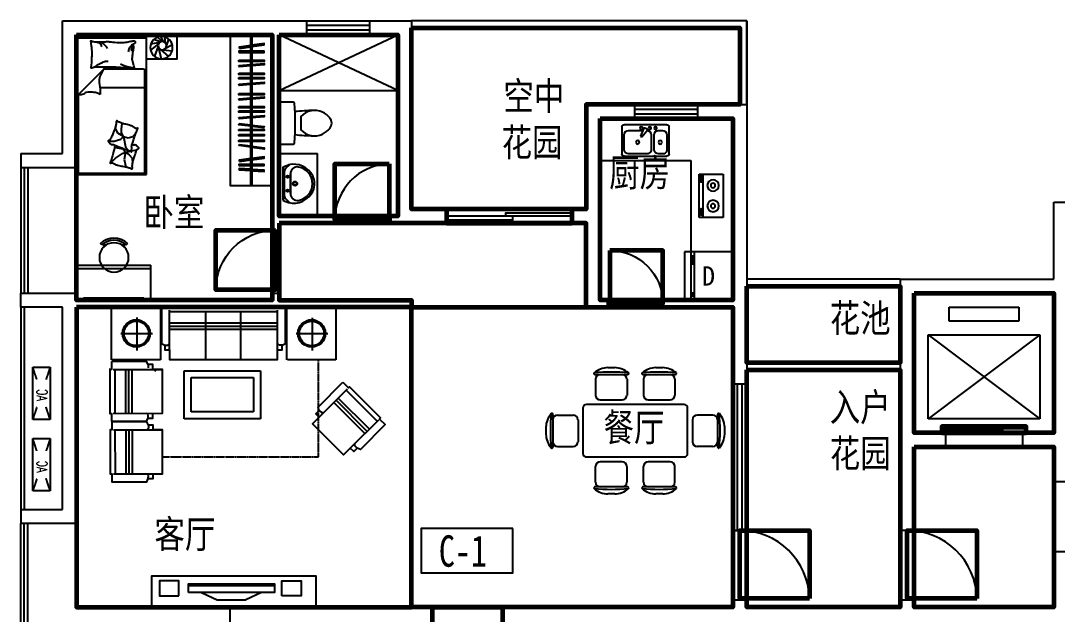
# Model space of a CAD drawing. Extents: x 4972709 to 5005109, y -957987 to -942187.
# Drawn here: x 4972709 to 4987559, y -950687 to -942187 of the extents above; entities that cross this region are included whole.
import ezdxf
from ezdxf.enums import TextEntityAlignment as Align

# ---------------------------------------------------------------- set-up
doc = ezdxf.new("R2010")
doc.units = 0
doc.header["$MEASUREMENT"] = 0
doc.linetypes.add('DASH', pattern=[0.35, 0.25, -0.1])
doc.linetypes.add('HIDDEN2', pattern=[4, 3, -1])
doc.layers.get('0').update_dxf_attribs({"linetype": 'CONTINUOUS'})
for name, color, linetype in [('4-BACLONY', 6, 'CONTINUOUS'), ('F', 8, 'CONTINUOUS'), ('F1', 8, 'CONTINUOUS'), ('FUR', 8, 'CONTINUOUS'), ('I-FURN', 252, 'CONTINUOUS'), ('KTIAO', 124, 'CONTINUOUS'), ('PUB_TEXT', 7, 'CONTINUOUS'), ('STAIR', 3, 'CONTINUOUS'), ('WALL', 2, 'CONTINUOUS'), ('WINDOW', 4, 'CONTINUOUS'), ('WINDOW_TEXT', 7, 'CONTINUOUS'), ('家具1', 8, 'CONTINUOUS'), ('家具示意', 8, 'CONTINUOUS'), ('洁具', 223, 'CONTINUOUS')]:
    doc.layers.add(name, color=color, linetype=linetype)
for name, color, linetype, lineweight in [('GROUND', 5, 'CONTINUOUS', 5), ('GT_卧室', 1, 'CONTINUOUS', 60), ('GT_卫生间', 5, 'CONTINUOUS', 60), ('GT_厨房', 4, 'CONTINUOUS', 60), ('GT_客厅', 2, 'CONTINUOUS', 60), ('GT_电梯', 150, 'CONTINUOUS', 60), ('GT_花园', 74, 'CONTINUOUS', 60), ('GT_过道', 30, 'CONTINUOUS', 60), ('GT_门', 245, 'CONTINUOUS', 60), ('GT_餐厅', 3, 'CONTINUOUS', 60), ('文字标注', 121, 'CONTINUOUS', 0)]:
    doc.layers.add(name, color=color, linetype=linetype, lineweight=lineweight)
doc.styles.add('!黑体', font='simhei.ttf', dxfattribs={"width": 0.75})
doc.styles.add('-黑体', font='simhei.ttf', dxfattribs={"width": 0.8})
doc.styles.add('_ROMANC', font='ROMANC', dxfattribs={"width": 0.6})
doc.styles.add('ATT', font='TXT')
doc.styles.add('DIM_FONT', font='SIMPLEX.shx', dxfattribs={"width": 0.8})
doc.styles.add('SIMPLEX', font='SIMPLEX.SHX')

# ---------------------------------------------------------------- blocks, each defined once
blk = doc.blocks.new('_LIFTD')
for points in [[(-0.548, -0.602), (-0.548, -0.774), (0.241, -0.774), (0.241, -0.602), (-0.548, -0.602)], [(-0.241, -0.784), (-0.241, -0.955), (0.548, -0.955), (0.548, -0.784), (-0.241, -0.784)]]:
    blk.add_lwpolyline(points)
blk = doc.blocks.new('M_A2ZXL')
blk.add_line((-0.472, 0), (-0.472, -1))
blk.add_arc((-0.5, 0), 1, 271.6231, 0)
blk = doc.blocks.new('A$C0A224319')
at = {"layer": 'KTIAO', "linetype": 'DASH'}
for p, q in [((0, 250), (0, 0)), ((750, 250), (0, 250)), ((0, 250), (177, 191)), ((750, 250), (573, 191)), ((750, 0), (750, 250)), ((172, 57), (0, 0)), ((0, 0), (750, 0)), ((575, 58), (750, 0))]:
    blk.add_line(p, q, dxfattribs=at)
at = {"layer": 'KTIAO', "style": '_ROMANC', "width": 0.7}
blk.add_text('AC', height=148.6, rotation=360, dxfattribs=at).set_placement((261, 60))
at = {"layer": 'KTIAO', "style": 'DIM_FONT', "oblique": 360, "width": 0.6, "flags": 9}
for tag in ['YSIZE', 'XSIZE']:
    blk.add_attdef(tag, (0, 0), '', height=0.5, rotation=360, dxfattribs=at)
blk = doc.blocks.new('_DBLK')
blk.add_line((-0.45, 0), (-0.45, -0.95))
blk.add_arc((-0.45, 0), 0.95, 270, 0)
at = {"layer": 'WINDOW_TEXT', "style": 'SIMPLEX', "flags": 9}
blk.add_attdef('A', text='', height=1, dxfattribs=at).set_placement((0, 1.5), align=Align.MIDDLE)
blk = doc.blocks.new('ewrrqw')
at = {"layer": '家具1'}
for p, q in [((-146200, -163615), (-146200, -162381)), ((-146226, -162511), (-146200, -162511)), ((-146100, -162569), (-145999, -162793)), ((-145999, -163204), (-145999, -162793)), ((-146100, -163427), (-145999, -163204)), ((-146226, -163485), (-146200, -163485))]:
    blk.add_line(p, q, dxfattribs=at)
for points in [[(-145890, -164139), (-146340, -164139), (-146340, -161789), (-145890, -161789)], [(-146055, -162279), (-146268, -162279), (-146268, -162000), (-146055, -162000)], [(-146100, -163615), (-146226, -163615), (-146226, -162381), (-146100, -162381)], [(-146055, -163753), (-146268, -163753), (-146268, -164031), (-146055, -164031)]]:
    blk.add_lwpolyline(points, close=True, dxfattribs=at)
blk = doc.blocks.new('-CG')
for p, q in [((-370, 366), (384, 366)), ((-370, -333), (-370, 355)), ((384, 366), (384, -333)), ((7, 232), (7, -220)), ((-240, 1), (232, 1)), ((384, -333), (-370, -333))]:
    blk.add_line(p, q)
for radius in [196, 176]:
    blk.add_circle((7, 11), radius)
blk = doc.blocks.new('12PCOU13')
at = {"color": 0, "linetype": 'ByBlock'}
for p, q in [((23, 34), (2, 34)), ((3, -34), (3, 34)), ((10, 34), (10, -34)), ((12, 34), (12, -34)), ((14, 34), (14, -34)), ((24, 35), (23, 34)), ((27, 34), (23, 34)), ((24, 37), (24, 35)), ((33, 11), (3, 11)), ((33, -11), (3, -11)), ((23, -34), (2, -34)), ((27, -34), (23, -34)), ((24, -35), (23, -34)), ((24, -37), (24, -35))]:
    blk.add_line(p, q, dxfattribs=at)
blk.add_lwpolyline([(1, -39), (1, -34), (0, -34), (0, 34), (1, 34), (1, 39), (23, 39), (24, 37), (27, 37), (27, 34), (33, 34), (33, -34), (27, -34), (27, -37), (24, -37), (23, -39)], close=True, dxfattribs=at)
blk = doc.blocks.new('-SOF5')
at = {"xscale": 22.75, "yscale": 22.75, "zscale": 22.75}
blk.add_blockref('12PCOU13', (-6, 890), dxfattribs=at)
blk = doc.blocks.new('A$C4D997442')
at = {"layer": 'FUR', "linetype": 'ByBlock'}
for p, q in [((1504, 3882), (922, 3641)), ((1495, 3903), (1765, 3251)), ((982, 3494), (1565, 3735)), ((696, 3568), (966, 2916)), ((913, 3662), (1130, 3136)), ((1000, 3452), (1582, 3693)), ((1017, 3410), (1600, 3651)), ((705, 3547), (123, 3305)), ((1750, 3467), (1708, 3449)), ((114, 3326), (331, 2801)), ((183, 3158), (766, 3399)), ((201, 3116), (783, 3357)), ((218, 3074), (801, 3315)), ((1721, 3332), (1691, 3344)), ((909, 3114), (879, 3126)), ((951, 3131), (909, 3114)), ((1041, 3173), (1083, 3191)), ((1083, 3191), (1096, 3220)), ((242, 2838), (284, 2855)), ((284, 2855), (297, 2885)), ((2518, 696), (1867, 966)), ((2082, 951), (2065, 909)), ((2065, 909), (2077, 879)), ((2025, 218), (2266, 801)), ((2067, 201), (2308, 783)), ((2109, 183), (2350, 766)), ((2497, 705), (2256, 123)), ((2277, 114), (1752, 331)), ((1789, 242), (1806, 284)), ((1806, 284), (1836, 297))]:
    blk.add_line(p, q, dxfattribs=at)
at = {"layer": 'FUR'}
for p, q in [((1231, 2692), (1867, 2955)), ((1362, 2638), (1813, 2824)), ((1813, 2824), (2155, 1999)), ((1867, 2955), (2285, 1945)), ((1650, 1681), (1231, 2692)), ((1704, 1812), (1362, 2638)), ((2285, 1945), (1650, 1681)), ((2155, 1999), (1704, 1812))]:
    blk.add_line(p, q, dxfattribs=at)
at = {"layer": 'FUR', "linetype": 'HIDDEN2'}
for p, q in [((609, 2768), (1464, 705)), ((1464, 705), (2749, 1237))]:
    blk.add_line(p, q, dxfattribs=at)
at = {"layer": 'FUR', "linetype": 'ByBlock'}
for points in [[(1592, 3968), (1486, 3924), (1478, 3945), (895, 3704), (904, 3683), (799, 3639), (991, 3177), (1041, 3173), (1067, 3110), (1130, 3136), (1183, 3010), (1765, 3251), (1713, 3378), (1776, 3404), (1750, 3467), (1783, 3505)], [(793, 3632), (687, 3589), (679, 3610), (96, 3368), (105, 3347), (0, 3304), (192, 2841), (242, 2838), (268, 2775), (331, 2801), (384, 2675), (966, 2916), (914, 3042), (977, 3068), (951, 3131), (984, 3170)], [(2583, 793), (2539, 687), (2560, 679), (2319, 96), (2298, 105), (2255, 0), (1792, 192), (1789, 242), (1726, 268), (1752, 331), (1626, 384), (1867, 966), (1993, 914), (2019, 977), (2082, 951), (2120, 984)]]:
    blk.add_lwpolyline(points, close=True, dxfattribs=at)
at = {"layer": 'FUR', "rotation": 22.50000000001256}
for p in [(2096, 3780), (3057, 1459)]:
    blk.add_blockref('-CG', p, dxfattribs=at)
at = {"layer": 'FUR', "xscale": -1, "rotation": 22.50000000001256}
blk.add_blockref('-SOF5', (3260, 1960), dxfattribs=at)
blk = doc.blocks.new('A$C11B17B17')
at = {"layer": 'F'}
for p, q in [((887, 1809), (986, 1809)), ((1574, 1809), (1673, 1809)), ((707, 1709), (1167, 1709)), ((712, 1641), (712, 1416)), ((1162, 1641), (1162, 1416)), ((1393, 1709), (1853, 1709)), ((1398, 1641), (1398, 1416)), ((1848, 1641), (1848, 1416)), ((779, 1349), (1094, 1349)), ((1466, 1349), (1781, 1349)), ((530, 1229), (530, 579)), ((1980, 1279), (580, 1279)), ((2030, 579), (2030, 1229)), ((100, 1134), (100, 674)), ((167, 1129), (392, 1129)), ((460, 1062), (460, 747)), ((2100, 1062), (2100, 747)), ((2392, 1129), (2167, 1129)), ((2460, 1134), (2460, 674)), ((0, 954), (0, 855)), ((2560, 954), (2560, 855)), ((167, 679), (392, 679)), ((2392, 679), (2167, 679)), ((580, 529), (1980, 529)), ((1094, 460), (779, 460)), ((1781, 460), (1466, 460)), ((712, 167), (712, 392)), ((1162, 167), (1162, 392)), ((1398, 167), (1398, 392)), ((1848, 167), (1848, 392)), ((1167, 100), (707, 100)), ((986, 0), (887, 0)), ((1853, 100), (1393, 100)), ((1673, 0), (1574, 0))]:
    blk.add_line(p, q, dxfattribs=at)
for centre, radius, start, end in [((897, 1493), 316, 91.7651, 130.7265), ((976, 1493), 316, 49.2735, 88.2349), ((1584, 1493), 316, 91.7651, 130.7265), ((1663, 1493), 316, 49.2735, 88.2349), ((697, 1725), 10, 130.7265, 202.67), ((707, 1729), 20, 202.67, 270), ((937, -969), 2713, 84.8023, 95.1977), ((779, 1641), 67.5, 90, 180), ((1094, 1641), 67.5, 0, 90), ((1167, 1729), 20, 270, 337.33), ((1176, 1725), 10, 337.33, 49.2735), ((1384, 1725), 10, 130.7265, 202.67), ((1393, 1729), 20, 202.67, 270), ((1623, -969), 2713, 84.8023, 95.1977), ((1466, 1641), 67.5, 90, 180), ((1781, 1641), 67.5, 0, 90), ((1853, 1729), 20, 270, 337.33), ((1863, 1725), 10, 337.33, 49.2735), ((779, 1416), 67.5, 180, 270), ((1094, 1416), 67.5, 270, 0), ((1466, 1416), 67.5, 180, 270), ((1781, 1416), 67.5, 270, 0), ((580, 1229), 50, 90, 180), ((1980, 1229), 50, 0, 90), ((315, 944), 316, 139.2735, 178.2349), ((2778, 904), 2713, 174.8023, 185.1977), ((84, 1143), 10, 67.33, 139.2735), ((80, 1134), 20, 0, 67.33), ((167, 1062), 67.5, 90, 180), ((392, 1062), 67.5, 0, 90), ((2167, 1062), 67.5, 90, 180), ((2392, 1062), 67.5, 0, 90), ((2480, 1134), 20, 112.67, 180), ((2476, 1143), 10, 40.7265, 112.67), ((-218, 904), 2713, 354.8023, 5.1977), ((2245, 944), 316, 1.7651, 40.7265), ((315, 864), 316, 181.7651, 220.7265), ((167, 747), 67.5, 180, 270), ((392, 747), 67.5, 270, 0), ((2167, 747), 67.5, 180, 270), ((2392, 747), 67.5, 270, 0), ((2245, 864), 316, 319.2735, 358.2349), ((84, 665), 10, 220.7265, 292.67), ((80, 674), 20, 292.67, 0), ((2480, 674), 20, 180, 247.33), ((2476, 665), 10, 247.33, 319.2735), ((580, 579), 50, 180, 270), ((779, 392), 67.5, 90, 180), ((1094, 392), 67.5, 0, 90), ((1466, 392), 67.5, 90, 180), ((1781, 392), 67.5, 0, 90), ((1980, 579), 50, 270, 0), ((779, 167), 67.5, 180, 270), ((1094, 167), 67.5, 270, 0), ((1466, 167), 67.5, 180, 270), ((1781, 167), 67.5, 270, 0), ((697, 84), 10, 157.33, 229.2735), ((707, 80), 20, 90, 157.33), ((937, 2778), 2713, 264.8023, 275.1977), ((897, 315), 316, 229.2735, 268.2349), ((976, 315), 316, 271.7651, 310.7265), ((1167, 80), 20, 22.67, 90), ((1176, 84), 10, 310.7265, 22.67), ((1384, 84), 10, 157.33, 229.2735), ((1393, 80), 20, 90, 157.33), ((1623, 2778), 2713, 264.8023, 275.1977), ((1584, 315), 316, 229.2735, 268.2349), ((1663, 315), 316, 271.7651, 310.7265), ((1853, 80), 20, 22.67, 90), ((1863, 84), 10, 310.7265, 22.67)]:
    blk.add_arc(centre, radius, start, end, dxfattribs=at)
blk = doc.blocks.new('TP6')
blk.add_lwpolyline([(20, -300), (201, -300, 0.388903), (221, -282, 0.043619), (221, 282, 0.388903), (201, 300), (20, 300, 0.414214), (0, 280), (0, -280, 0.414214), (20, -300, 0.414214)], format="xyb")
blk.add_lwpolyline([(623, 157, 0.325454), (314, 96), (314, -96, 0.325454), (623, -157, 0.11195), (728, -76, 0.35994), (728, 76, 0.11195)], format="xyb", close=True)
for centre, start, end in [((822, -7004), 92.6182, 94.7269), ((822, 7004), 265.2731, 267.3818)]:
    blk.add_arc(centre, 7194, start, end)
blk = doc.blocks.new('M_E6')
for p, q in [((240, 0), (-240, 0)), ((-237, 0), (239, 0)), ((240, 0), (270, -79)), ((-213, -36), (-271, -91)), ((-240, 0), (-270, -79)), ((-179, -23), (181, -23)), ((141, -105), (-141, -105)), ((-141, -105), (141, -105)), ((217, -37), (274, -95))]:
    blk.add_line(p, q)
for centre, radius in [((-99, -65), 16.3), ((2, -172), 31.6), ((101, -65), 16.3), ((2, -172), 23)]:
    blk.add_circle(centre, radius)
for centre, radius, start, end in [((28, -152), 307, 166.1751, 244.7296), ((-141, -205), 100, 90, 190.5602), ((-179, -73), 50, 90, 133.181), ((-28, -152), 307, 297.0639, 13.8249), ((141, -205), 100, 349.4398, 90), ((181, -73), 50, 44.5607, 90), ((0, -179), 243, 190.5602, 349.4398), ((0, -201), 250, 245.8071, 296.4628), ((28, -152), 307, 266.589, 266.5936)]:
    blk.add_arc(centre, radius, start, end)
at = {"width": 0.8, "flags": 9}
for tag in ['XSIZE', 'YSIZE']:
    blk.add_attdef(tag, (0, 0), '', height=0.5, dxfattribs=at)
blk = doc.blocks.new('A$C367E6596')
at = {"layer": '家具示意'}
for p, q in [((0, 1948), (1000, 1948)), ((26, 1491), (26, 32)), ((603, 1511), (46, 1511)), ((603, 1511), (972, 1142)), ((46, 1239), (664, 1239)), ((972, 32), (972, 1142)), ((349, 727), (345, 730)), ((357, 648), (349, 727)), ((355, 593), (357, 648)), ((407, 590), (443, 663)), ((443, 663), (442, 682)), ((196, 544), (150, 591)), ((261, 522), (196, 544)), ((328, 541), (261, 522)), ((328, 541), (301, 394)), ((328, 541), (355, 593)), ((328, 541), (407, 590)), ((367, 502), (328, 541)), ((462, 473), (367, 502)), ((545, 477), (462, 473)), ((213, 336), (139, 351)), ((299, 318), (225, 333)), ((299, 318), (246, 282)), ((269, 357), (261, 348)), ((301, 394), (269, 357)), ((299, 318), (336, 361)), ((299, 318), (316, 213)), ((342, 300), (299, 318)), ((336, 361), (383, 372)), ((441, 231), (342, 300)), ((383, 372), (455, 382)), ((204, 234), (197, 159)), ((246, 282), (204, 234)), ((316, 213), (293, 108)), ((519, 161), (441, 231)), ((46, 12), (952, 12))]:
    blk.add_line(p, q, dxfattribs=at)
blk.add_lwpolyline([(0, 0), (0, 2000), (1000, 2000), (1000, 0)], close=True, dxfattribs=at)
for points in [[(185, 1866, -0.263368), (157, 1885, -0.494818), (166, 1904, -0.049225), (184, 1906, -0.036831), (208, 1904, -0.031893), (246, 1896, 0.035782), (280, 1889, 0.032941), (369, 1883, 0.026564), (480, 1889, 0.017905), (518, 1894, -0.033397), (538, 1896, -0.03204), (575, 1896, 0.018442), (640, 1893, 0.010837), (704, 1893, 0.014624), (752, 1896, 0.111249), (775, 1904, -0.153708), (792, 1908, -0.076444), (799, 1906, -0.215512), (801, 1904, -0.585858), (798, 1901, 0.363489), (794, 1898, 0.191716), (793, 1887, -0.129675), (795, 1870, -0.01735), (792, 1853, 0.019326), (790, 1838, 0.018818), (783, 1770, 0.021828), (782, 1711, 0.006204), (784, 1677, 0.001963), (790, 1570, 0.028341), (794, 1534, -0.117014), (794, 1525, -0.36606), (792, 1524, -0.03973), (778, 1527, -0.048309), (765, 1532, 0.062981), (754, 1536, 0.04058), (731, 1539, 0.014345), (664, 1542, 0.005484), (538, 1541, 0.007153), (442, 1538, 0.008762), (400, 1535, -0.008153), (354, 1532, -0.06251), (297, 1537, 0.078669), (251, 1539, 0.047825), (229, 1534, -0.034494), (198, 1527, -0.023571), (173, 1524, -0.510228), (172, 1525), (179, 1555), (200, 1637, 0.073041), (202, 1657, 0.023305), (196, 1718, 0.018299), (192, 1741, -0.01097), (185, 1779, -0.042281), (182, 1813, -0.027201), (185, 1867)], [(183, 1850, -0.05369), (198, 1837, -0.070312), (206, 1825, -0.015448), (209, 1817, -0.013244), (213, 1806, -0.082127), (216, 1788, -0.064164), (213, 1765)], [(185, 1866, -0.077379), (220, 1841, -0.077379), (245, 1806, -0.047525), (255, 1782, -0.047525), (260, 1756)], [(659, 1893, 0.027842), (635, 1882, 0.048685), (623, 1874, 0.023666), (595, 1850, 0.031223), (576, 1829, 0.046801), (571, 1821, 0.023191), (563, 1804)], [(741, 1898, 0.088153), (706, 1895, 0.088153), (675, 1880, 0.077547), (654, 1858, 0.077547), (640, 1831)], [(275, 1540, 0.009729), (303, 1549, 0.009729), (330, 1559, 0.007971), (351, 1568, 0.007971), (373, 1577)], [(745, 1538, 0.016108), (706, 1564, 0.024599), (679, 1579, 0.009477), (630, 1603, 0.015937), (600, 1615, 0.072521), (584, 1619, 0.033339), (548, 1619)], [(603, 1511, -0.085272), (666, 1401, -0.124044), (675, 1314), (662, 1218), (663, 1146)], [(663, 1146, -0.027362), (702, 1162, -0.040834), (729, 1170, -0.038441), (817, 1179, -0.076528), (861, 1174, -0.103649), (888, 1160, 0.093398), (918, 1143, 0.072727), (941, 1139, 0.052315), (972, 1142)], [(450, 419, 0.025626), (452, 409, 0.0108), (476, 303, 0.00456), (495, 231, 0.01125), (504, 203, 0.069394), (512, 187, -0.079756), (518, 173, -0.106399), (519, 161, -0.328642), (516, 158, -0.299547), (511, 160, 0.189917), (504, 165, 0.033518), (496, 167, 0.075627), (492, 167, 0.053489), (486, 165, 0.017838), (468, 157, 0.038394), (447, 145, -0.059529), (434, 138, -0.035943), (412, 131, -0.011245), (341, 116, -0.006203), (309, 111, 0.010783), (291, 107, 0.019485), (280, 105, 0.005062), (238, 92, 0.101392), (217, 81, -0.223768), (206, 78, -0.25558), (203, 80, -0.081563), (200, 93, -0.071805), (201, 107, 0.069985), (202, 121, 0.03546), (195, 169, 0.029432), (180, 226, 0.001554), (171, 254, -0.00152), (162, 282, -0.004735), (152, 311, 0.00382), (141, 347, 0.296001), (116, 366, -0.649774), (111, 384, -0.02319), (115, 387, 0.0288), (118, 390, 0.005727), (123, 395, -0.004358), (130, 401, -0.027528), (144, 414, -0.046214), (154, 420, -0.194121), (167, 421, 0.133719), (187, 420, 0.005779), (205, 425, 0.008882)]]:
    blk.add_lwpolyline(points, format="xyb", dxfattribs=at)
blk.add_lwpolyline([(395, 749, 0.101392), (416, 762, -0.223768), (427, 766, -0.25558), (430, 764, -0.081563), (434, 751, -0.071805), (434, 737, 0.069985), (434, 723, 0.03546), (444, 676, 0.029432), (464, 620, 0.001554), (475, 593, -0.00152), (487, 566, -0.004735), (498, 538, 0.00382), (512, 503, 0.296001), (538, 485, -0.649774), (545, 468, -0.02319), (541, 464, 0.0288), (538, 461, 0.005727), (534, 456, -0.004358), (528, 449, -0.027528), (514, 436, -0.046214), (505, 429, -0.194121), (492, 427, 0.133719), (472, 426, 0.011505), (437, 414, 0.008882), (393, 396, 0.012426), (336, 371, -0.033612), (314, 363), (268, 348), (232, 337, 0.224341), (220, 326, -0.722772), (213, 327, -0.103513), (213, 330, 0.053465), (213, 336, 0.030109), (211, 354, -0.031436), (209, 372, -0.05324), (210, 384, 0.05518), (211, 396, 0.056271), (207, 417, 0.0108), (174, 520, 0.00456), (150, 591, 0.01125), (139, 619, 0.069394), (130, 634, -0.079756), (123, 647, -0.106399), (121, 659, -0.328642), (124, 662, -0.299547), (129, 660, 0.189917), (136, 656, 0.033518), (144, 655, 0.075627), (148, 655, 0.053489), (154, 657, 0.017838), (172, 667, 0.038394), (191, 681, -0.059529), (204, 689, -0.035943), (225, 697, -0.011245), (295, 717, -0.006203), (326, 725, 0.010783), (345, 730, 0.019485), (355, 734, 0.005062)], format="xyb", close=True, dxfattribs=at)
for centre, start, end in [((46, 1491), 90, 180), ((46, 1259), 180, 270), ((46, 32), 180, 270), ((952, 32), 270, 0)]:
    blk.add_arc(centre, 20, start, end, dxfattribs=at)
at = {"layer": '家具示意', "style": 'DIM_FONT', "width": 0.8, "flags": 9}
for tag in ['XSIZE', 'YSIZE']:
    blk.add_attdef(tag, (0, 2000), '', height=0.5, dxfattribs=at)
blk = doc.blocks.new('A$C16E34684')
at = {"layer": 'I-FURN', "color": 8}
for p, q in [((390, 1062), (390, 0)), ((890, 1062), (390, 1062)), ((440, 1062), (440, 0)), ((890, 0), (890, 1062)), ((865, 100), (865, 962)), ((865, 962), (890, 962)), ((99, 699), (78, 719)), ((110, 649), (80, 675)), ((120, 661), (89, 687)), ((99, 353), (78, 332)), ((110, 402), (80, 376)), ((120, 390), (89, 364)), ((890, 0), (390, 0)), ((865, 100), (890, 100))]:
    blk.add_line(p, q, dxfattribs=at)
blk.add_circle((280, 526), 210, dxfattribs=at)
for radius in [280, 250]:
    blk.add_arc((280, 526), radius, 136.2207, 223.7793, dxfattribs=at)
blk = doc.blocks.new('M_C5')
for p, q in [((-60, 63), (-50, 152)), ((-28, 86), (7, 160)), ((-9, 88), (59, 149)), ((-54, -14), (-154, 45)), ((-71, 21), (-106, 120)), ((12, 83), (112, 114)), ((26, 75), (152, 50)), ((42, 53), (156, -35)), ((48, 21), (102, -123)), ((-26, -30), (-153, -47)), ((14, -26), (-99, -126)), ((41, -2), (5, -160))]:
    blk.add_line(p, q)
for centre, radius in [((0, 0), 160), ((-11, 28), 60)]:
    blk.add_circle(centre, radius)
at = {"width": 0.8, "flags": 9}
for tag in ['XSIZE', 'YSIZE']:
    blk.add_attdef(tag, (0, 0), '', height=0.5, dxfattribs=at)
blk = doc.blocks.new('A$C11790062')
at = {"layer": '家具1', "linetype": 'Continuous'}
for points in [[(2160, 600), (0, 600), (0, 0), (2160, 0)], [(2160, 303), (2160, 288), (1, 288), (1, 303)]]:
    blk.add_lwpolyline(points, close=True, dxfattribs=at)
for points in [[(225, 474), (213, 303)], [(232, 303), (244, 473), (225, 474)], [(285, 474), (285, 303)], [(303, 303), (303, 474), (285, 474)], [(386, 303), (362, 471), (343, 468)], [(343, 468), (367, 303)], [(548, 303), (572, 471), (590, 468)], [(590, 468), (567, 303)], [(630, 303), (630, 474), (649, 474)], [(649, 474), (649, 303)], [(714, 303), (714, 474), (733, 474)], [(733, 474), (733, 303)], [(786, 303), (786, 474), (804, 474)], [(804, 474), (804, 303)], [(849, 303), (870, 474), (889, 472)], [(889, 472), (868, 303)], [(968, 303), (956, 473), (975, 474)], [(975, 474), (987, 303)], [(1053, 303), (1053, 474), (1071, 474)], [(1071, 474), (1071, 303)], [(1115, 303), (1115, 474), (1134, 474)], [(1134, 474), (1134, 303)], [(1236, 303), (1222, 473), (1240, 475)], [(1240, 475), (1254, 303)], [(1298, 303), (1298, 474), (1317, 474)], [(1317, 474), (1317, 303)], [(1446, 303), (1433, 473), (1452, 474)], [(1452, 474), (1464, 303)], [(1530, 303), (1530, 474), (1549, 474)], [(1549, 474), (1549, 303)], [(1592, 303), (1592, 474), (1611, 474)], [(1611, 474), (1611, 303)], [(1713, 303), (1699, 473), (1718, 475)], [(1718, 475), (1732, 303)], [(1776, 303), (1776, 474), (1794, 474)], [(1794, 474), (1794, 303)], [(1924, 303), (1924, 474), (1905, 474)], [(1905, 474), (1905, 303)], [(2006, 303), (1982, 471), (1964, 468)], [(1964, 468), (1987, 303)], [(212, 288), (199, 115), (218, 114), (230, 288)], [(285, 288), (285, 114), (303, 114), (303, 288)], [(369, 288), (394, 111), (413, 114), (388, 288)], [(565, 288), (539, 111), (521, 114), (546, 288)], [(649, 288), (649, 114), (630, 114), (630, 288)], [(733, 288), (733, 114), (714, 114), (714, 288)], [(804, 288), (804, 114), (786, 114), (786, 288)], [(866, 288), (844, 114), (825, 116), (847, 288)], [(988, 288), (1001, 115), (982, 114), (969, 288)], [(1071, 288), (1071, 114), (1053, 114), (1053, 288)], [(1134, 288), (1134, 114), (1115, 114), (1115, 288)], [(1256, 288), (1270, 115), (1251, 114), (1237, 288)], [(1317, 288), (1317, 114), (1298, 114), (1298, 288)], [(1465, 288), (1478, 115), (1459, 114), (1447, 288)], [(1549, 288), (1549, 114), (1530, 114), (1530, 288)], [(1611, 288), (1611, 114), (1592, 114), (1592, 288)], [(1733, 288), (1747, 115), (1729, 114), (1714, 288)], [(1794, 288), (1794, 114), (1776, 114), (1776, 288)], [(1905, 288), (1905, 114), (1924, 114), (1924, 288)], [(1990, 288), (2015, 111), (2033, 114), (2008, 288)]]:
    blk.add_lwpolyline(points, dxfattribs=at)
blk = doc.blocks.new('M_B0OPK')
for p, q in [((-0.5, 0.5), (0.5, 0.5)), ((0.5, 0.167), (-0.5, 0.167)), ((0.5, -0.167), (-0.5, -0.167)), ((-0.5, -0.5), (0.5, -0.5))]:
    blk.add_line(p, q)
blk = doc.blocks.new('M_E29JIV')
at = {"color": 0, "linetype": 'ByBlock'}
for p, q in [((0, -307), (0, 307)), ((31, 338), (419, 338)), ((358, 307), (143, 307)), ((450, 307), (450, -307)), ((82, 245), (82, 40)), ((419, -20), (419, 245)), ((48, 2), (57, -12)), ((59, 31), (163, 70)), ((173, 53), (87, -18)), ((163, 70), (173, 53)), ((143, -82), (358, -82)), ((358, -123), (143, -123)), ((82, -184), (82, -245)), ((419, -245), (419, -184)), ((419, -338), (31, -338)), ((143, -307), (358, -307))]:
    blk.add_line(p, q, dxfattribs=at)
for centre, radius in [((51, 61), 20.5), ((251, 112), 25.6), ((51, -61), 20.5), ((51, -143), 20.5), ((251, -210), 25.6)]:
    blk.add_circle(centre, radius, dxfattribs=at)
for centre, radius, start, end in [((31, 307), 30.7, 90, 180), ((143, 245), 61.4, 90, 180), ((358, 245), 61.4, 0, 90), ((419, 307), 30.7, 0, 90), ((66, 12), 20.5, 110.5377, 210), ((74, -2), 20.5, 210, 309.4623), ((143, -20), 61.4, 180, 270), ((143, -184), 61.4, 90, 180), ((358, -20), 61.4, 270, 0), ((358, -184), 61.4, 0, 90), ((143, -245), 61.4, 180, 270), ((358, -245), 61.4, 270, 0), ((31, -307), 30.7, 180, 270), ((419, -307), 30.7, 270, 0)]:
    blk.add_arc(centre, radius, start, end, dxfattribs=at)
at = {"style": 'DIM_FONT', "width": 0.8, "flags": 9}
for tag in ['XSIZE', 'YSIZE']:
    blk.add_attdef(tag, (0, 0), '', height=0.5, dxfattribs=at)
blk = doc.blocks.new('wrreqwre')
at = {"layer": 'F1'}
for p, q in [((-79076, -167121), (-79419, -167121)), ((-79419, -167121), (-79419, -167744)), ((-79395, -167164), (-79411, -167164)), ((-79411, -167164), (-79411, -167229)), ((-79385, -167154), (-79397, -167154)), ((-79395, -167229), (-79395, -167164)), ((-79363, -167121), (-79363, -167744)), ((-79076, -167744), (-79076, -167121)), ((-79411, -167229), (-79395, -167229)), ((-79386, -167246), (-79397, -167246)), ((-79395, -167637), (-79411, -167637)), ((-79411, -167637), (-79411, -167702)), ((-79385, -167627), (-79397, -167627)), ((-79395, -167702), (-79395, -167637)), ((-79419, -167744), (-79076, -167744)), ((-79411, -167702), (-79395, -167702)), ((-79386, -167719), (-79397, -167719))]:
    blk.add_line(p, q, dxfattribs=at)
for points in [[(-79397, -167246, 0.259034), (-79393, -167244, 0.076276), (-79389, -167232, 0.036515), (-79386, -167219, 0.026615), (-79385, -167200, 0.026615), (-79386, -167181, 0.036515), (-79389, -167167, 0.076276), (-79393, -167156, 0.259034), (-79397, -167154, 0.259034), (-79400, -167156, 0.056762), (-79404, -167164)], [(-79386, -167246, 0.259034), (-79383, -167244, 0.076276), (-79378, -167232, 0.036515), (-79376, -167219, 0.026615), (-79375, -167200, 0.026615), (-79376, -167181, 0.036515), (-79378, -167167, 0.076276), (-79383, -167156, 0.259034), (-79386, -167154, 0.078462), (-79388, -167154)], [(-79406, -167229, 0.008736), (-79405, -167232, 0.076276), (-79400, -167244, 0.259034), (-79397, -167246)], [(-79397, -167719, 0.259034), (-79393, -167717, 0.076276), (-79389, -167705, 0.036515), (-79386, -167692, 0.026615), (-79385, -167673, 0.026615), (-79386, -167654, 0.036515), (-79389, -167640, 0.076276), (-79393, -167629, 0.259034), (-79397, -167627, 0.259034), (-79400, -167629, 0.056762), (-79404, -167637)], [(-79386, -167719, 0.259034), (-79383, -167717, 0.076276), (-79378, -167705, 0.036515), (-79376, -167692, 0.026615), (-79375, -167673, 0.026615), (-79376, -167654, 0.036515), (-79378, -167640, 0.076276), (-79383, -167629, 0.259034), (-79386, -167627, 0.078462), (-79388, -167627)], [(-79406, -167702, 0.008736), (-79405, -167705, 0.076276), (-79400, -167717, 0.259034), (-79397, -167719)]]:
    blk.add_lwpolyline(points, format="xyb", dxfattribs=at)
for centre, radius in [((-79222, -167286), 82.5), ((-79222, -167286), 31.6), ((-79222, -167579), 82.5), ((-79222, -167579), 31.6)]:
    blk.add_circle(centre, radius, dxfattribs=at)
blk = doc.blocks.new('11PDRY03')
at = {"color": 0, "linetype": 'ByBlock'}
for p, q in [((0, 30), (30, 30)), ((0, 0), (0, 30)), ((4, 0), (4, 30)), ((5, 25), (5, 28)), ((6, 0), (6, 30)), ((30, 30), (30, 0)), ((5, 2), (5, 8)), ((30, 0), (0, 0))]:
    blk.add_line(p, q, dxfattribs=at)
at = {"color": 0, "linetype": 'ByBlock', "style": 'ATT', "flags": 8}
blk.add_attdef('LABEL', text='', height=12, dxfattribs=at).set_placement((15, 15), align=Align.MIDDLE)
at = {"color": 0, "linetype": 'ByBlock', "style": 'ATT'}
for tag, p, flags in [('ITEM', (0, -13), 3), ('ROOM_NUMBER', (0, -22), 1), ('DEPTH', (0, -30), 3), ('WIDTH', (0, -38), 3)]:
    blk.add_attdef(tag, p, '', height=6, dxfattribs=dict(at, flags=flags))
blk = doc.blocks.new('-BATH2')
at = {"layer": 'F1', "xscale": 23, "yscale": 23, "zscale": 23}
blk.add_blockref('11PDRY03', (3, 3), dxfattribs=at).add_auto_attribs({'LABEL': 'D'})
blk = doc.blocks.new('_WBLK')
for p, q in [((-0.5, 0.5), (0.5, 0.5)), ((0.5, 0.1667), (-0.5, 0.1667)), ((0.5, -0.1667), (-0.5, -0.1667)), ((-0.5, -0.5), (0.5, -0.5))]:
    blk.add_line(p, q)
at = {"layer": 'WINDOW_TEXT', "style": 'SIMPLEX', "flags": 9}
blk.add_attdef('A', text='', height=1, dxfattribs=at).set_placement((0, 1.5), align=Align.MIDDLE)

msp = doc.modelspace()

# ---------------------------------------------------------------- linework, layer by layer
at = {"layer": '4-BACLONY'}
for p, q in [((4983109, -942187), (4978309, -942187)), ((4983109, -943387), (4983109, -942187)), ((4983009, -942287), (4978309, -942287)), ((4983009, -943387), (4983009, -942287)), ((4985309, -945887), (4983109, -945887)), ((4985309, -945987), (4983109, -945987)), ((4985309, -947087), (4983109, -947087)), ((4985309, -947187), (4983109, -947187))]:
    msp.add_line(p, q, dxfattribs=at)
at = {"layer": 'F1'}
for p, q in [((4976409, -943187), (4978109, -942387)), ((4978109, -943187), (4976409, -942387)), ((4976409, -943187), (4978109, -943187)), ((4976409, -944087), (4976959, -944087)), ((4976959, -944987), (4976959, -944087)), ((4981009, -944187), (4982309, -944187)), ((4982309, -944187), (4982309, -946187))]:
    msp.add_line(p, q, dxfattribs=at)
at = {"layer": 'GROUND'}
msp.add_line((4977209, -944987), (4978009, -944987), dxfattribs=at)
at = {"layer": 'GT_卧室'}
msp.add_lwpolyline([(4973509, -942387), (4976309, -942387), (4976309, -946187), (4973509, -946187), (4973509, -942387)], dxfattribs=at)
at = {"layer": 'GT_卫生间'}
msp.add_lwpolyline([(4976409, -942387), (4978109, -942387), (4978109, -944987), (4976409, -944987), (4976409, -942387)], dxfattribs=at)
at = {"layer": 'GT_厨房'}
msp.add_lwpolyline([(4981009, -943587), (4982909, -943587), (4982909, -946187), (4981009, -946187), (4981009, -943587)], dxfattribs=at)
at = {"layer": 'GT_客厅'}
msp.add_lwpolyline([(4973509, -946287), (4973509, -950587), (4978309, -950587), (4978309, -946287), (4973509, -946287)], dxfattribs=at)
at = {"layer": 'GT_电梯'}
msp.add_lwpolyline([(4985509, -946087), (4987509, -946087), (4987509, -948087), (4985509, -948087), (4985509, -946087)], dxfattribs=at)
at = {"layer": 'GT_花园'}
for points in [[(4978309, -942287), (4983009, -942287), (4983009, -943387), (4980809, -943387), (4980809, -944887), (4978309, -944887), (4978309, -942287)], [(4983109, -945987), (4985309, -945987), (4985309, -947087), (4983109, -947087), (4983109, -945987)], [(4983109, -947187), (4985309, -947187), (4985309, -950587), (4983109, -950587), (4983109, -947187)]]:
    msp.add_lwpolyline(points, dxfattribs=at)
at = {"layer": 'GT_过道'}
for points in [[(4976409, -945087), (4976409, -946187), (4978309, -946187), (4978309, -946287), (4980809, -946287), (4980809, -945087), (4976409, -945087)], [(4985509, -948287), (4987509, -948287), (4987509, -950587), (4985509, -950587), (4985509, -948287)], [(4979609, -950587), (4979609, -951787), (4978609, -951787), (4978609, -950587), (4979609, -950587)]]:
    msp.add_lwpolyline(points, dxfattribs=at)
at = {"layer": 'GT_门'}
for points in [[(4977986, -944237), (4977986, -945037), (4977209, -945037), (4977209, -944237), (4977986, -944237)], [(4978809, -944887), (4978809, -945087), (4980609, -945087), (4980609, -944887), (4978809, -944887)], [(4976359, -945187), (4976359, -946042), (4975504, -946042), (4975504, -945187), (4976359, -945187)], [(4981149, -945477), (4981149, -946237), (4981909, -946237), (4981909, -945477), (4981149, -945477)], [(4985906, -948032), (4985906, -948087), (4987111, -948087), (4987111, -947996), (4985906, -947996), (4985906, -948032)], [(4984008, -950459), (4983009, -950459), (4983009, -949487), (4984008, -949487), (4984008, -950459)], [(4986408, -950459), (4985409, -950459), (4985409, -949487), (4986408, -949487), (4986408, -950459)]]:
    msp.add_lwpolyline(points, dxfattribs=at)
at = {"layer": 'GT_餐厅'}
msp.add_lwpolyline([(4978309, -946287), (4982909, -946287), (4982909, -950587), (4978309, -950587), (4978309, -946287)], dxfattribs=at)
at = {"layer": 'KTIAO'}
for p, q in [((4972709, -946287), (4972709, -949187)), ((4972759, -946287), (4972759, -949187))]:
    msp.add_line(p, q, dxfattribs=at)
at = {"layer": 'PUB_TEXT'}
msp.add_lwpolyline([(4979760, -949458), (4978448, -949458), (4978448, -950092), (4979760, -950092)], close=True, dxfattribs=at)
at = {"layer": 'STAIR'}
for p, q in [((4986009, -946287), (4987009, -946287)), ((4986009, -946487), (4986009, -946287)), ((4987009, -946287), (4987009, -946487)), ((4987009, -946487), (4986009, -946487)), ((4985709, -946687), (4987309, -947887)), ((4987309, -946687), (4985709, -947887)), ((4985709, -946687), (4987309, -946687)), ((4985709, -947887), (4985709, -946687)), ((4987309, -946687), (4987309, -947887)), ((4987309, -947887), (4985709, -947887)), ((4985959, -948087), (4987059, -948087))]:
    msp.add_line(p, q, dxfattribs=at)
at = {"layer": 'WALL'}
for p, q in [((4973309, -944087), (4973309, -942187)), ((4973309, -942187), (4976809, -942187)), ((4976809, -942387), (4976809, -942187)), ((4977709, -942187), (4978309, -942187)), ((4977709, -942387), (4977709, -942187)), ((4978309, -942187), (4978309, -944887)), ((4983109, -942187), (4983109, -947387)), ((4973509, -944287), (4973509, -942387)), ((4976309, -942387), (4973509, -942387)), ((4976309, -945187), (4976309, -942387)), ((4976409, -944987), (4976409, -942387)), ((4976809, -942387), (4976409, -942387)), ((4978109, -942387), (4977709, -942387)), ((4978109, -942387), (4978109, -944987)), ((4980809, -943387), (4980809, -944887)), ((4980809, -943387), (4981509, -943387)), ((4981509, -943587), (4981509, -943387)), ((4982409, -943387), (4983109, -943387)), ((4982409, -943587), (4982409, -943387)), ((4981009, -943587), (4981509, -943587)), ((4981009, -943587), (4981009, -946187)), ((4982409, -943587), (4982909, -943587)), ((4982909, -946187), (4982909, -943587)), ((4972709, -944087), (4973309, -944087)), ((4972709, -944087), (4972709, -944287)), ((4972709, -944287), (4973509, -944287)), ((4978309, -944887), (4978809, -944887)), ((4978809, -945087), (4978809, -944887)), ((4980609, -945087), (4980609, -944887)), ((4980609, -944887), (4980809, -944887)), ((4987509, -945887), (4987509, -944787)), ((4987509, -944787), (4988309, -944787)), ((4976409, -944987), (4977209, -944987)), ((4977209, -944987), (4977209, -945087)), ((4978009, -944987), (4978109, -944987)), ((4978009, -944987), (4978009, -945087)), ((4976309, -945187), (4976409, -945187)), ((4976409, -945187), (4976409, -945087)), ((4977209, -945087), (4976409, -945087)), ((4978809, -945087), (4978009, -945087)), ((4980809, -945087), (4980609, -945087)), ((4980809, -945087), (4980809, -946287)), ((4985309, -945887), (4987509, -945887)), ((4985309, -945887), (4985309, -949487)), ((4972709, -946287), (4972709, -946087)), ((4972709, -946087), (4973509, -946087)), ((4973509, -946087), (4973509, -946187)), ((4976309, -946187), (4976309, -946087)), ((4976309, -946087), (4976409, -946087)), ((4976409, -946187), (4976409, -946087)), ((4985509, -946087), (4987509, -946087)), ((4985509, -946087), (4985509, -948087)), ((4987509, -946087), (4987509, -948087)), ((4973509, -946187), (4976309, -946187)), ((4976409, -946187), (4978309, -946187)), ((4978309, -946287), (4978309, -946187)), ((4981009, -946187), (4981109, -946187)), ((4981109, -946187), (4981109, -946287)), ((4981909, -946187), (4982909, -946187)), ((4981909, -946187), (4981909, -946287)), ((4973309, -946287), (4972709, -946287)), ((4973309, -949187), (4973309, -946287)), ((4973509, -946287), (4973509, -949387)), ((4978309, -946287), (4973509, -946287)), ((4980809, -946287), (4981109, -946287)), ((4981909, -946287), (4982909, -946287)), ((4982909, -946287), (4982909, -947387)), ((4982909, -947387), (4983109, -947387)), ((4985509, -948087), (4985959, -948087)), ((4985959, -948087), (4985959, -948287)), ((4987059, -948087), (4987509, -948087)), ((4987059, -948087), (4987059, -948287)), ((4985509, -948287), (4985959, -948287)), ((4985509, -948287), (4985509, -949487)), ((4987059, -948287), (4987509, -948287)), ((4987509, -948287), (4987509, -948787)), ((4987509, -948787), (4987709, -948787)), ((4972709, -949187), (4972709, -949387)), ((4972709, -949187), (4973309, -949187)), ((4973509, -949387), (4972709, -949387)), ((4983109, -949487), (4982909, -949487)), ((4982909, -949487), (4983109, -949487)), ((4985509, -949487), (4985309, -949487)), ((4987509, -949787), (4987709, -949787)), ((4987509, -949787), (4987509, -950587)), ((4983109, -950487), (4982909, -950487)), ((4982909, -950587), (4982909, -950487)), ((4983109, -950487), (4983109, -950587)), ((4985509, -950487), (4985309, -950487)), ((4985309, -950587), (4985309, -950487)), ((4985509, -950487), (4985509, -950587)), ((4975709, -952187), (4975709, -950587)), ((4978609, -950587), (4975709, -950587)), ((4978609, -951787), (4978609, -950587)), ((4982909, -950587), (4979609, -950587)), ((4979609, -950587), (4979609, -950887)), ((4983109, -950587), (4985309, -950587)), ((4985509, -950587), (4987509, -950587))]:
    msp.add_line(p, q, dxfattribs=at)
at = {"layer": 'WINDOW'}
for p, q in [((4972709, -944287), (4972709, -946087)), ((4972759, -944287), (4972759, -946087)), ((4972809, -944287), (4972809, -946087)), ((4973509, -944287), (4973509, -946087)), ((4980609, -944887), (4978809, -944887)), ((4972709, -951387), (4972709, -949387)), ((4972759, -951337), (4972759, -949387)), ((4972809, -951287), (4972809, -949387)), ((4973509, -949387), (4973509, -950587)), ((4983109, -950487), (4983109, -949487)), ((4985309, -949487), (4985309, -950487)), ((4975709, -950587), (4973509, -950587))]:
    msp.add_line(p, q, dxfattribs=at)
for points in [[(4978809, -945037), (4979759, -945037), (4979759, -944987), (4978809, -944987)], [(4980609, -944987), (4979659, -944987), (4979659, -944937), (4980609, -944937)]]:
    msp.add_lwpolyline(points, close=True, dxfattribs=at)
at = {"layer": '家具1'}
msp.add_lwpolyline([(4974947, -942387), (4974947, -942737), (4974509, -942737), (4974509, -942387)], close=True, dxfattribs=at)

# ---------------------------------------------------------------- block references
at = {"xscale": -1}
msp.add_blockref('A$C367E6596', (4974509, -944387), dxfattribs=at)
at = {"layer": 'F1'}
msp.add_blockref('TP6', (4976409, -943653), dxfattribs=at)
at = {"layer": 'F1', "extrusion": (0, 0, -1), "zscale": -1, "rotation": 270}
msp.add_blockref('M_E29JIV', (-4981660, -943676), dxfattribs=at)
at = {"layer": 'F1', "rotation": 90}
msp.add_blockref('M_E6', (4976467, -944521), dxfattribs=at)
at = {"layer": 'F1', "xscale": -1, "rotation": 180}
msp.add_blockref('wrreqwre', (5061849, -1112126), dxfattribs=at)
at = {"layer": 'I-FURN', "xscale": -1, "rotation": 90}
msp.add_blockref('A$C16E34684', (4974571, -945297), dxfattribs=at)
at = {"layer": 'KTIAO', "xscale": -1, "rotation": 270}
for p in [(4972881, -947896), (4972881, -948920)]:
    msp.add_blockref('A$C0A224319', p, dxfattribs=at)
at = {"layer": 'WINDOW', "zscale": 900}
for p, xscale, yscale in [((4977259, -942287), 900, 199.9999999990686), ((4981959, -943487), -900, 200)]:
    msp.add_blockref('M_B0OPK', p, dxfattribs=dict(at, xscale=xscale, yscale=yscale))
at = {"layer": 'WINDOW'}
for name, p, xscale, yscale, zscale, rotation in [('M_A2ZXL', (4977609, -945037), 800, 800, 800, 180), ('_DBLK', (4976359, -945637), 900, -900, 900, 90), ('_DBLK', (4981509, -946237), -800, 800, 800, 180), ('_WBLK', (4983009, -948437), 2100, 199.9999999990686, 2100, 270), ('_LIFTD', (4986509, -948187), -1100, 200, 1100, 180), ('M_A2ZXL', (4983009, -949987), 1000, 1000, 1000, 90), ('M_A2ZXL', (4985409, -949987), 1000, 1000, 1000, 90)]:
    msp.add_blockref(name, p, dxfattribs=dict(at, xscale=xscale, yscale=yscale, zscale=zscale, rotation=rotation))
at = {"layer": '家具1', "extrusion": (0, 0, -1), "zscale": -1, "rotation": 359.9834757978118}
msp.add_blockref('M_C5', (-4974725, -942572), dxfattribs=at)
at = {"layer": '家具1'}
for name, p, rotation in [('A$C11790062', (4976309, -944547), 90), ('A$C4D997442', (4977066, -950054), 67.50002776294325), ('ewrrqw', (5138727, -1096477), 270)]:
    msp.add_blockref(name, p, dxfattribs=dict(at, rotation=rotation))
msp.add_blockref('A$C11B17B17', (4980233, -948963), dxfattribs=at)
at = {"layer": '洁具', "extrusion": (0, 0, -1), "zscale": -1, "rotation": 180.0000110523667}
msp.add_blockref('-BATH2', (-4982215, -945494), dxfattribs=at)

# ---------------------------------------------------------------- texts
at = {"layer": 'PUB_TEXT', "style": '!黑体', "width": 0.75}
msp.add_text('C-1', height=450, dxfattribs=at).set_placement((4978699, -950006))
at = {"layer": '文字标注', "style": '-黑体', "width": 0.8}
for s, p in [('空中', (4980059, -943465)), ('花园', (4980034, -944127)), ('花池', (4984735, -946646)), ('入户', (4984735, -947921)), ('花园', (4984735, -948583))]:
    msp.add_text(s, height=400, dxfattribs=at).set_placement(p, align=Align.CENTER)
for s, p in [('厨房', (4981139, -944561)), ('卧室', (4974466, -945129)), ('餐厅', (4981058, -948211)), ('客厅', (4974624, -949739))]:
    msp.add_text(s, height=400, dxfattribs=at).set_placement(p)

doc.saveas('drawing.dxf')
